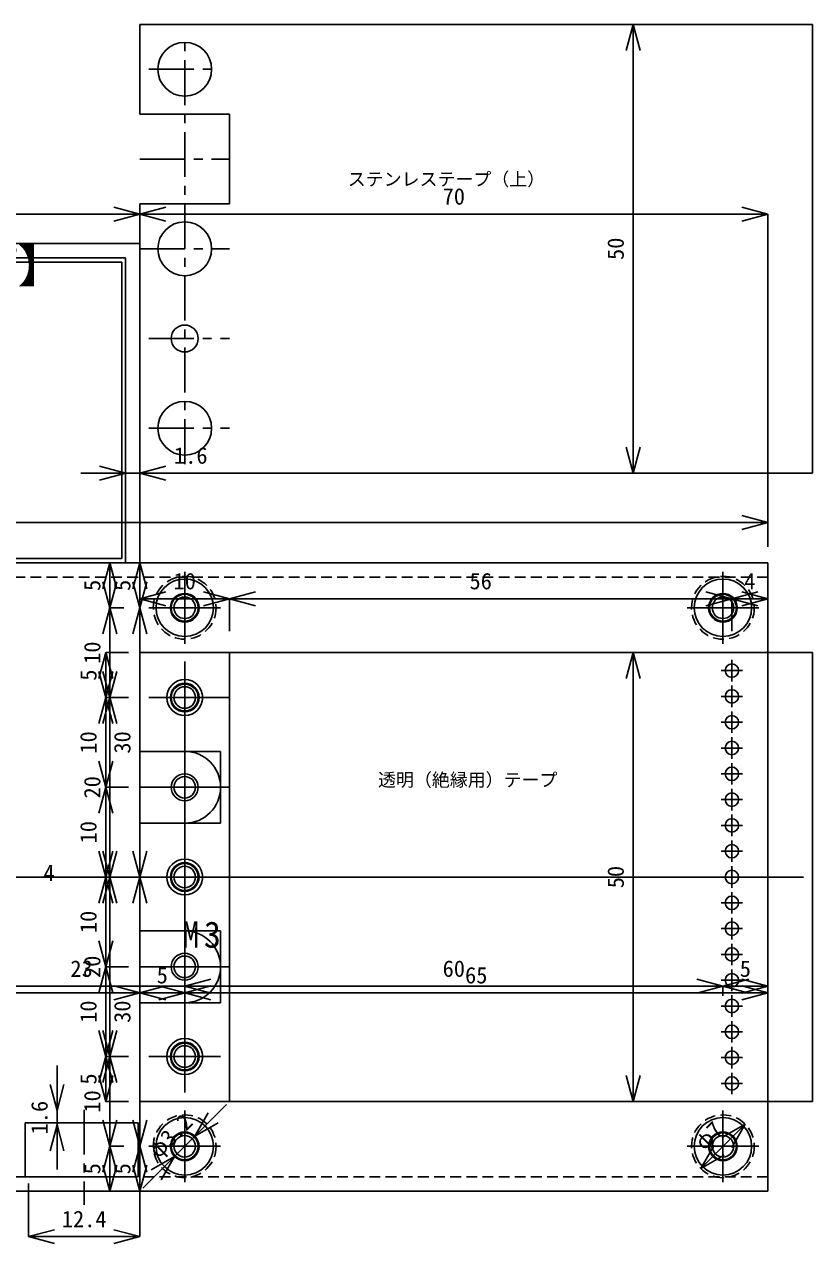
# Model space of a CAD drawing. Units: millimetres on the paper. Extents: x -106 to 115, y -105 to 100.
# Drawn here: x 27.1 to 115, y -35.8 to 100 of the extents above; entities that cross this region are included whole.
import ezdxf
from ezdxf.enums import TextEntityAlignment as Align

# ---------------------------------------------------------------- set-up
doc = ezdxf.new("R2010")
doc.units = ezdxf.units.MM
doc.linetypes.add('CHAIN1', pattern=[8, 5, -1, 1, -1])
doc.linetypes.add('DASHED1', pattern=[1.8, 1.2, -0.6])
for name, color, linetype in [('0-0_BLACK', 7, 'CHAIN1'), ('0-1_WHITE', 7, 'CHAIN1'), ('0-2', 4, 'CHAIN1'), ('0-4', 7, 'Continuous'), ('0-5', 7, 'Continuous'), ('0-6', 7, 'Continuous'), ('0-8', 4, 'Continuous'), ('0-9', 4, 'Continuous'), ('0-A', 4, 'Continuous')]:
    doc.layers.add(name, color=color, linetype=linetype)
doc.styles.add('ＭＳ ゴシック', font='')
doc.styles.get('ＭＳ ゴシック').set_extended_font_data('MS Gothic')

msp = doc.modelspace()

# ---------------------------------------------------------------- linework, layer by layer
at = {"layer": '0-0_BLACK', "color": 4}
for p, q in [((45, 35), (45, 39)), ((105, 35), (105, 39)), ((45, 35), (41, 35)), ((45, 35), (49, 35)), ((45, 35), (45, 31)), ((105, 35), (101, 35)), ((105, 35), (109, 35)), ((105, 35), (105, 31)), ((45, -25), (45, -21)), ((105, -25), (105, -21)), ((45, -25), (41, -25)), ((45, -25), (49, -25)), ((45, -25), (45, -29)), ((105, -25), (101, -25)), ((105, -25), (109, -25)), ((105, -25), (105, -29))]:
    msp.add_line(p, q, dxfattribs=at)
at = {"layer": '0-0_BLACK', "linetype": 'Continuous'}
msp.add_lwpolyline([(-100, -30), (110, -30), (110, 40), (-100, 40)], close=True, dxfattribs=at)
for centre, radius in [((45, 35), 3.2), ((105, 35), 3.2), ((45, 35), 1.6), ((105, 35), 1.6), ((45, -25), 3.2), ((105, -25), 3.2), ((45, -25), 1.6), ((105, -25), 1.6)]:
    msp.add_circle(centre, radius, dxfattribs=at)
at = {"layer": '0-1_WHITE', "linetype": 'Continuous'}
for p, q in [((40, 75.6), (-30, 75.6)), ((40, 40), (40, 75.6)), ((-28.4, 74), (38.4, 74)), ((38.4, 40), (38.4, 74)), ((38.4, 40), (-28.4, 40)), ((110, 40), (40, 40)), ((40, 38.4), (40, -28.4)), ((45, -1), (40, -1)), ((45, -9), (40, -9))]:
    msp.add_line(p, q, dxfattribs=at)
at = {"layer": '0-1_WHITE', "linetype": 'DASHED1'}
for p, q in [((110, 38.4), (-100, 38.4)), ((-100, -28.4), (110, -28.4))]:
    msp.add_line(p, q, dxfattribs=at)
at = {"layer": '0-1_WHITE', "color": 4}
for p, q in [((45, 35), (45, 39)), ((105, 35), (105, 39)), ((45, 35), (41, 35)), ((45, 35), (49, 35)), ((45, 35), (45, 31)), ((105, 35), (101, 35)), ((105, 35), (109, 35)), ((105, 35), (105, 31)), ((45, 25), (45, 29)), ((45, 25), (41, 25)), ((45, 25), (49, 25)), ((45, 25), (45, 21)), ((45, 15), (45, 19)), ((45, 15), (41, 15)), ((45, 15), (49, 15)), ((45, 15), (45, 11)), ((45, 5), (45, 9)), ((45, 5), (-105, 5)), ((45, 5), (45, 1)), ((45, 5), (115, 5)), ((45, -5), (45, 0)), ((45, -5), (40, -5)), ((45, -5), (50, -5)), ((45, -5), (45, -10)), ((45, -15), (45, -11)), ((45, -15), (41, -15)), ((45, -15), (49, -15)), ((45, -15), (45, -19)), ((45, -25), (45, -21)), ((105, -25), (105, -21)), ((45, -25), (41, -25)), ((45, -25), (49, -25)), ((45, -25), (45, -29)), ((105, -25), (101, -25)), ((105, -25), (109, -25)), ((105, -25), (105, -29))]:
    msp.add_line(p, q, dxfattribs=at)
at = {"layer": '0-1_WHITE', "linetype": 'Continuous'}
msp.add_lwpolyline([(-100, -30), (110, -30), (110, 40)], dxfattribs=at)
at = {"layer": '0-1_WHITE', "linetype": 'DASHED1'}
for centre in [(45, 35), (105, 35), (45, -25), (105, -25)]:
    msp.add_circle(centre, 3.5, dxfattribs=at)
at = {"layer": '0-1_WHITE', "linetype": 'Continuous'}
for centre, radius in [((45, 35), 1.5), ((45, 35), 1.2), ((105, 35), 1.5), ((105, 35), 1.2), ((45, 25), 1.5), ((45, 25), 1.2), ((45, 15), 1.5), ((45, 15), 1.2), ((45, 5), 1.5), ((45, 5), 1.2), ((45, -15), 1.5), ((45, -15), 1.2), ((45, -25), 1.5), ((45, -25), 1.2), ((105, -25), 1.5), ((105, -25), 1.2)]:
    msp.add_circle(centre, radius, dxfattribs=at)
msp.add_arc((45, -5), 4, 270, 90, dxfattribs=at)
at = {"layer": '0-2', "color": 7, "linetype": 'Continuous'}
for p, q in [((40, 30), (40, -20)), ((50, -20), (50, 30)), ((45, 19), (40, 19)), ((40, 11), (45, 11)), ((40, -20), (110, -20))]:
    msp.add_line(p, q, dxfattribs=at)
at = {"layer": '0-2'}
for p, q in [((45, 25), (45, 29)), ((106, 26.8), (106, 29.2)), ((104.8, 28), (107.2, 28)), ((106, 23.925), (106, 26.325)), ((45, 25), (41, 25)), ((45, 25), (49, 25)), ((45, 25), (45, 21)), ((104.8, 25.125), (107.2, 25.125)), ((106, 21.05), (106, 23.45)), ((104.8, 22.25), (107.2, 22.25)), ((106, 18.175), (106, 20.575)), ((45, 15), (45, 20)), ((104.8, 19.375), (107.2, 19.375)), ((106, 15.3), (106, 17.7)), ((104.8, 16.5), (107.2, 16.5)), ((45, 15), (40, 15)), ((45, 15), (50, 15)), ((45, 15), (45, 10)), ((104.8, 13.625), (107.2, 13.625)), ((106, 12.425), (106, 14.825)), ((106, 9.55), (106, 11.95)), ((104.8, 10.75), (107.2, 10.75)), ((45, 5), (45, 9)), ((106, 6.675), (106, 9.075)), ((104.8, 7.875), (107.2, 7.875)), ((106, 3.8), (106, 6.2)), ((45, 5), (41, 5)), ((45, 5), (49, 5)), ((45, 5), (45, 1)), ((104.8, 5), (107.2, 5)), ((106, 3.325), (106, 0.925)), ((104.8, 2.125), (107.2, 2.125)), ((106, 0.45), (106, -1.95)), ((45, -5), (45, -1)), ((45, -5), (45, -1)), ((104.8, -0.75), (107.2, -0.75)), ((106, -2.425), (106, -4.825)), ((104.8, -3.625), (107.2, -3.625)), ((45, -5), (41, -5)), ((45, -5), (41, -5)), ((45, -5), (49, -5)), ((45, -5), (45, -9)), ((45, -5), (49, -5)), ((45, -5), (45, -9)), ((106, -5.3), (106, -7.7)), ((104.8, -6.5), (107.2, -6.5)), ((104.8, -9.375), (107.2, -9.375)), ((106, -8.175), (106, -10.575)), ((45, -15), (45, -11)), ((106, -11.05), (106, -13.45)), ((104.8, -12.25), (107.2, -12.25)), ((106, -13.925), (106, -16.325)), ((45, -15), (41, -15)), ((45, -15), (49, -15)), ((45, -15), (45, -19)), ((104.8, -15.125), (107.2, -15.125)), ((106, -16.8), (106, -19.2)), ((104.8, -18), (107.2, -18))]:
    msp.add_line(p, q, dxfattribs=at)
at = {"layer": '0-2', "color": 7, "linetype": 'Continuous'}
msp.add_lwpolyline([(40, 30), (110, 30), (110, -20)], dxfattribs=at)
for centre, radius in [((106, 28), 0.75), ((45, 25), 1.6), ((106, 25.125), 0.75), ((106, 22.25), 0.75), ((106, 19.375), 0.75), ((106, 16.5), 0.75), ((106, 13.625), 0.75), ((106, 10.75), 0.75), ((106, 7.875), 0.75), ((45, 5), 1.6), ((106, 5), 0.75), ((106, 2.125), 0.75), ((106, -0.75), 0.75), ((45, -5), 1.5), ((45, -5), 1.5), ((45, -5), 1.2), ((106, -3.625), 0.75), ((106, -6.5), 0.75), ((106, -9.375), 0.75), ((106, -12.25), 0.75), ((45, -15), 1.6), ((106, -15.125), 0.75), ((106, -18), 0.75)]:
    msp.add_circle(centre, radius, dxfattribs=at)
msp.add_arc((45, 15), 4, 270, 90, dxfattribs=at)
at = {"layer": '0-4'}
for p, q in [((-22, 73.5), (38, 73.5)), ((38, 40.5), (38, 73.5)), ((38, 40.5), (-22, 40.5))]:
    msp.add_line(p, q, dxfattribs=at)
at = {"layer": '0-5'}
for p, q in [((40, 100), (115, 100)), ((40, 100), (40, 90)), ((115, 50), (115, 100)), ((50, 90), (40, 90)), ((50, 80), (50, 90)), ((40, 80), (40, 50)), ((50, 80), (40, 80)), ((40, 50), (115, 50)), ((40, 30), (115, 30)), ((40, 19), (40, 30)), ((115, 30), (115, -20)), ((40, 19), (49, 19)), ((49, 19), (49, 11)), ((40, -1), (40, 11)), ((40, 11), (49, 11)), ((49, -1), (40, -1)), ((49, -9), (49, -1)), ((49, -9), (40, -9)), ((40, -20), (40, -9)), ((40, -20), (115, -20))]:
    msp.add_line(p, q, dxfattribs=at)
at = {"layer": '0-5', "color": 4}
for p, q in [((95, 100), (94.224, 97.102)), ((95, 100), (95, 50)), ((95, 100), (95.776, 97.102)), ((95, 50), (94.224, 52.898)), ((95, 50), (95.776, 52.898)), ((95, 30), (94.224, 27.102)), ((95, -20), (95, 30)), ((95, 30), (95.776, 27.102)), ((95, -20), (94.224, -17.102)), ((95, -20), (95.776, -17.102))]:
    msp.add_line(p, q, dxfattribs=at)
at = {"layer": '0-5', "color": 4, "linetype": 'CHAIN1'}
for p, q in [((45, 51), (45, 99)), ((41, 95), (49, 95)), ((40, 85), (50, 85)), ((40, 75), (50, 75)), ((41, 65), (50, 65)), ((41, 55), (50, 55)), ((45, 29), (45, -19)), ((41, 25), (50, 25)), ((41, 15), (50, 15)), ((40, 5), (50, 5)), ((40, -5), (50, -5)), ((41, -15), (49, -15))]:
    msp.add_line(p, q, dxfattribs=at)
at = {"layer": '0-5'}
for centre, radius in [((45, 95), 3), ((45, 75), 3), ((45, 65), 1.5), ((45, 55), 3), ((45, 25), 2), ((45, 5), 2), ((45, -15), 2)]:
    msp.add_circle(centre, radius, dxfattribs=at)
at = {"layer": '0-6', "color": 4, "linetype": 'CHAIN1'}
msp.add_line((33.8, -20.924), (33.8, -31.518), dxfattribs=at)
at = {"layer": '0-6'}
for p, q in [((27.2, -28.4), (27.2, -22.4)), ((39.8, -22.4), (27.2, -22.4)), ((39.8, -28.4), (39.8, -22.4)), ((39.8, -28.4), (27.2, -28.4))]:
    msp.add_line(p, q, dxfattribs=at)
at = {"layer": '0-8'}
for p, q in [((110, 44.486), (107.102, 45.263)), ((-100, 44.486), (110, 44.486)), ((110, 44.486), (107.102, 43.71)), ((110, 44.486), (110, 41.788)), ((40, 40), (39.224, 37.102)), ((40, 35), (40, 40)), ((40, 40), (40.776, 37.102)), ((40, 35), (39.224, 37.898)), ((40, 35), (40.776, 37.898)), ((40, 35), (39.224, 32.102)), ((40, 5), (40, 35)), ((40, 35), (40.776, 32.102)), ((40, 5), (39.224, 7.898)), ((40, 5), (40.776, 7.898)), ((24.148, 4.977), (29.148, 4.977)), ((40, 5), (39.224, 2.102)), ((40, -25), (40, 5)), ((40, 5), (40.776, 2.102)), ((45, -7.172), (47.898, -6.396)), ((45, -7.172), (47.898, -6.396)), ((105, -7.172), (102.102, -6.396)), ((105, -7.172), (107.898, -6.396)), ((110, -7.172), (107.102, -6.396)), ((22, -7.172), (45, -7.172)), ((45, -7.172), (45, -8.243)), ((45, -7.172), (105, -7.172)), ((45, -7.172), (47.898, -7.949)), ((45, -7.172), (50, -7.172)), ((45, -7.172), (47.898, -7.949)), ((105, -7.172), (102.102, -7.949)), ((105, -7.172), (105, -8.243)), ((105, -7.172), (110, -7.172)), ((105, -7.172), (107.898, -7.949)), ((110, -7.172), (107.102, -7.949)), ((110, -7.172), (110, -8.243)), ((46.131, -23.869), (49.667, -20.333)), ((46.131, -23.869), (47.631, -21.271)), ((40, -25), (39.224, -22.102)), ((40, -25), (40.776, -22.102)), ((46.131, -23.869), (48.729, -22.369)), ((43.869, -26.131), (46.131, -23.869)), ((40, -25), (39.224, -27.898)), ((40, -30), (40, -25)), ((40, -25), (40.776, -27.898)), ((40, -30), (39.224, -27.102)), ((40, -30), (40.776, -27.102)), ((43.869, -26.131), (41.271, -27.631))]:
    msp.add_line(p, q, dxfattribs=at)
at = {"layer": '0-8', "linetype": 'CHAIN1'}
msp.add_line((-100, 5), (110, 5), dxfattribs=at)
at = {"layer": '0-8'}
msp.add_lwpolyline([(40.333, -29.667), (43.869, -26.131), (42.369, -28.729)], dxfattribs=at)
at = {"layer": '0-9'}
for p, q in [((-30, 78.867), (40, 78.867)), ((40, 78.867), (37.102, 79.644)), ((40, 78.867), (37.102, 78.091)), ((40, 78.867), (42.898, 79.644)), ((40, 78.867), (110, 78.867)), ((40, 78.867), (42.898, 78.091)), ((40, 78.867), (40, 76.676)), ((110, 78.867), (107.102, 79.644)), ((110, 78.867), (107.102, 78.091)), ((110, 78.867), (110, 42.868)), ((38.4, 50), (35.502, 50.776)), ((40, 50), (42.898, 50.776)), ((38.4, 50), (33.4, 50)), ((38.4, 50), (35.502, 49.224)), ((38.4, 50), (40, 50)), ((40, 50), (45, 50)), ((40, 50), (42.898, 49.224)), ((36.649, 40), (35.872, 37.102)), ((36.649, 35), (36.649, 40)), ((36.649, 40), (37.425, 37.102)), ((36.649, 35), (35.872, 37.898)), ((36.649, 35), (37.425, 37.898)), ((36.649, 35), (35.872, 32.102)), ((36.649, 25), (36.649, 35)), ((36.649, 35), (37.425, 32.102)), ((36.649, 35), (38.223, 35)), ((36.649, 25), (35.872, 27.898)), ((36.649, 25), (37.425, 27.898)), ((36.649, 25), (35.872, 22.102)), ((36.649, 5), (36.649, 25)), ((36.649, 25), (37.425, 22.102)), ((36.649, 25), (38.223, 25)), ((36.649, 5), (35.872, 7.898)), ((36.649, 5), (37.425, 7.898)), ((36.649, 5), (35.872, 2.102)), ((36.649, -15), (36.649, 5)), ((36.649, 5), (37.425, 2.102)), ((36.649, 5), (38.223, 5)), ((5, -7.901), (40, -7.901)), ((40, -7.901), (37.102, -7.125)), ((40, -7.901), (37.102, -8.678)), ((40, -7.901), (42.898, -7.125)), ((40, -7.901), (40, -12.173)), ((40, -7.901), (45, -7.901)), ((40, -7.901), (42.898, -8.678)), ((45, -7.901), (42.102, -7.125)), ((45, -7.901), (42.102, -8.678)), ((45, -7.901), (47.898, -7.125)), ((45, -7.901), (45, -12.173)), ((45, -7.901), (110, -7.901)), ((45, -7.901), (47.898, -8.678)), ((110, -7.901), (107.102, -7.125)), ((110, -7.901), (107.102, -8.678)), ((110, -7.901), (110, -12.173)), ((36.649, -15), (35.872, -12.102)), ((36.649, -15), (37.425, -12.102)), ((30.762, -21), (30.762, -16)), ((36.649, -15), (35.872, -17.898)), ((36.649, -25), (36.649, -15)), ((36.649, -15), (37.425, -17.898)), ((36.649, -15), (38.223, -15)), ((30.762, -21), (29.985, -18.102)), ((30.762, -21), (31.538, -18.102)), ((30.762, -22.6), (30.762, -21)), ((30.762, -22.6), (29.985, -25.498)), ((30.762, -22.6), (30.762, -27.6)), ((30.762, -22.6), (31.538, -25.498)), ((36.649, -25), (35.872, -22.102)), ((36.649, -25), (37.425, -22.102)), ((102.525, -27.475), (107.475, -22.525)), ((107.475, -22.525), (104.877, -24.025)), ((107.475, -22.525), (105.975, -25.123)), ((36.649, -25), (35.872, -27.898)), ((36.649, -30), (36.649, -25)), ((36.649, -25), (37.425, -27.898)), ((36.649, -25), (38.223, -25)), ((102.525, -27.475), (104.025, -24.877)), ((36.649, -30), (35.872, -27.102)), ((36.649, -30), (37.425, -27.102)), ((102.525, -27.475), (105.123, -25.975)), ((27.6, -35.067), (27.6, -29.145)), ((40, -35.067), (40, -29.145)), ((27.6, -35.067), (30.498, -34.291)), ((27.6, -35.067), (40, -35.067)), ((27.6, -35.067), (30.498, -35.844)), ((40, -35.067), (37.102, -34.291)), ((40, -35.067), (37.102, -35.844))]:
    msp.add_line(p, q, dxfattribs=at)
at = {"layer": '0-9', "color": 7}
for p, q in [((45, -1), (40, -1)), ((45, -9), (40, -9))]:
    msp.add_line(p, q, dxfattribs=at)
at = {"layer": '0-A'}
for p, q in [((40, 36.007), (42.898, 36.783)), ((50, 36.007), (47.102, 36.783)), ((50, 36.007), (52.898, 36.783)), ((106, 36.007), (103.102, 36.783)), ((106, 36.007), (108.898, 36.783)), ((110, 36.007), (107.102, 36.783)), ((40, 36.007), (50, 36.007)), ((40, 36.007), (42.898, 35.23)), ((40, 36.007), (40, 32.384)), ((50, 36.007), (47.102, 35.23)), ((50, 36.007), (50, 32.384)), ((50, 36.007), (106, 36.007)), ((50, 36.007), (52.898, 35.23)), ((106, 36.007), (103.102, 35.23)), ((106, 36.007), (106, 32.384)), ((106, 36.007), (110, 36.007)), ((106, 36.007), (108.898, 35.23)), ((110, 36.007), (107.102, 35.23)), ((110, 36.007), (110, 32.384)), ((36.218, 30), (35.441, 27.102)), ((36.218, 25), (36.218, 30)), ((36.218, 30), (36.994, 27.102)), ((36.218, 30), (38.744, 30)), ((36.218, 25), (35.441, 27.898)), ((36.218, 25), (36.994, 27.898)), ((36.218, 25), (35.441, 22.102)), ((36.218, 15), (36.218, 25)), ((36.218, 25), (36.994, 22.102)), ((36.218, 25), (38.744, 25)), ((36.218, 15), (35.441, 17.898)), ((36.218, 15), (36.994, 17.898)), ((36.218, 15), (35.441, 12.102)), ((36.218, 5), (36.218, 15)), ((36.218, 15), (36.994, 12.102)), ((36.218, 15), (38.744, 15)), ((36.218, 5), (35.441, 7.898)), ((36.218, 5), (36.994, 7.898)), ((36.218, 5), (35.441, 2.102)), ((36.218, -5), (36.218, 5)), ((36.218, 5), (36.994, 2.102)), ((36.218, 5), (38.744, 5)), ((36.218, -5), (35.441, -2.102)), ((36.218, -5), (36.994, -2.102)), ((36.218, -5), (35.441, -7.898)), ((36.218, -15), (36.218, -5)), ((36.218, -5), (36.994, -7.898)), ((36.218, -5), (38.744, -5)), ((36.218, -15), (35.441, -12.102)), ((36.218, -15), (36.994, -12.102)), ((36.218, -15), (35.441, -17.898)), ((36.218, -20), (36.218, -15)), ((36.218, -15), (36.994, -17.898)), ((36.218, -15), (38.744, -15)), ((36.218, -20), (35.441, -17.102)), ((36.218, -20), (36.994, -17.102)), ((36.218, -20), (38.744, -20))]:
    msp.add_line(p, q, dxfattribs=at)
at = {"layer": '0-A', "color": 7}
for centre in [(45, 25), (45, 5), (45, -15)]:
    msp.add_circle(centre, 1.6, dxfattribs=at)

# ---------------------------------------------------------------- texts
at = {"layer": '0-5', "color": 4, "style": 'ＭＳ ゴシック'}
for s, p in [('ステンレステープ（上）', (63.18, 81.585)), ('透明（絶縁用）テープ', (66.552, 14.657))]:
    msp.add_text(s, height=1.466, dxfattribs=at).set_placement(p, align=Align.BOTTOM_LEFT)
for p in [(94.5, 73.75), (94.5, 3.75)]:
    msp.add_text('50', height=1.833, rotation=90, dxfattribs=at).set_placement(p, align=Align.BOTTOM_LEFT)
at = {"layer": '0-5', "style": 'ＭＳ ゴシック', "width": 1.1}
msp.add_text('【ステンレステープ】', height=3.666, dxfattribs=at).set_placement((-23.158, 70.15), align=Align.BOTTOM_LEFT)
at = {"layer": '0-8', "style": 'ＭＳ ゴシック'}
for s, rotation, p in [('5', 90, (39.5, 36.875)), ('30', 90, (39.5, 18.75)), ('30', 90, (39.5, -11.25)), ('φ3.2', 45, (42.437, -26.856)), ('5', 90, (39.5, -28.125))]:
    msp.add_text(s, height=1.833, rotation=rotation, dxfattribs=at).set_placement(p, align=Align.BOTTOM_LEFT)
for s, p in [('4', (29.253, 4.003)), ('23', (32.25, -6.672)), ('60', (73.75, -6.672)), ('5', (106.875, -6.672))]:
    msp.add_text(s, height=1.833, dxfattribs=at).set_placement(p, align=Align.BOTTOM_LEFT)
at = {"layer": '0-9', "style": 'ＭＳ ゴシック'}
for s, p in [('70', (73.75, 79.367)), ('1.6', (43.806, 50.5)), ('5', (41.875, -7.401)), ('65', (76.25, -7.401)), ('12.4', (31.3, -34.567))]:
    msp.add_text(s, height=1.833, dxfattribs=at).set_placement(p, align=Align.BOTTOM_LEFT)
for s, rotation, p in [('5', 90, (36.149, 36.875)), ('10', 90, (36.149, 28.75)), ('20', 90, (36.149, 13.75)), ('20', 90, (36.149, -6.25)), ('10', 90, (36.149, -21.25)), ('1.6', 90, (30.262, -23.675)), ('φ7', 45, (103.321, -25.972)), ('5', 90, (36.149, -28.125))]:
    msp.add_text(s, height=1.833, rotation=rotation, dxfattribs=at).set_placement(p, align=Align.BOTTOM_LEFT)
at = {"layer": '0-A', "style": 'ＭＳ ゴシック'}
for s, p in [('10', (43.75, 36.507)), ('56', (76.75, 36.507)), ('4', (107.375, 36.507))]:
    msp.add_text(s, height=1.833, dxfattribs=at).set_placement(p, align=Align.BOTTOM_LEFT)
for s, p in [('5', (35.718, 26.875)), ('10', (35.718, 18.75)), ('10', (35.718, 8.75)), ('10', (35.718, -1.25)), ('10', (35.718, -11.25)), ('5', (35.718, -18.125))]:
    msp.add_text(s, height=1.833, rotation=90, dxfattribs=at).set_placement(p, align=Align.BOTTOM_LEFT)
at = {"layer": '0-A', "color": 7, "insert": (44.728, -2.926), "char_height": 2.933, "attachment_point": 7, "style": 'ＭＳ ゴシック'}
msp.add_mtext('\\T1.27;\\W0.95;M3', dxfattribs=at)

doc.saveas('drawing.dxf')
